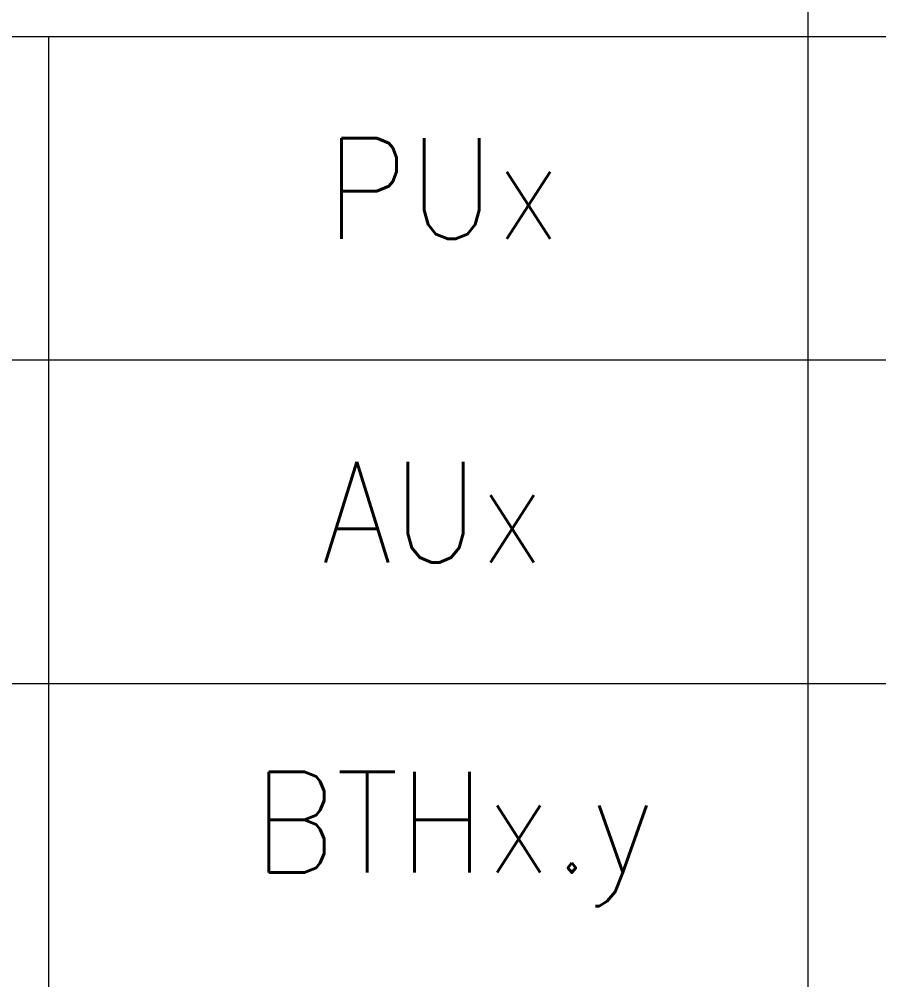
# Model space of a CAD drawing. Header units: millimetres. Extents: x 0 to 420, y 0 to 297.
# Drawn here: x 16.75 to 33.29, y 33.2 to 51.68 of the extents above; entities that cross this region are included whole.
import ezdxf

# ---------------------------------------------------------------- set-up
doc = ezdxf.new("R2010")
doc.units = ezdxf.units.MM
doc.styles.get("Standard").update_dxf_attribs({"font": 'STANDARD'})

msp = doc.modelspace()

# ---------------------------------------------------------------- linework, layer by layer
at = {"color": 7, "lineweight": 0}
for points in [[(31.919333, 58.547), (31.919333, 1.735667)], [(7.239, 51.350333), (121.708333, 51.350333)], [(17.314333, 51.350333), (17.314333, 1.735667)], [(7.239, 45.127333), (121.708333, 45.127333)], [(7.239, 38.904333), (121.708333, 38.904333)]]:
    msp.add_lwpolyline(points, dxfattribs=at)

# ---------------------------------------------------------------- texts
at = {"color": 7, "char_height": 1.937762, "attachment_point": 1}
for s, insert, width in [('PUx', (22.648335, 49.393435), 4.30613778), ('AUx', (22.563668, 43.170421), 4.52144467), ('BTHx.y', (21.251334, 37.201432), 8.18166178)]:
    msp.add_mtext(s, dxfattribs=dict(at, insert=insert, width=width))

doc.saveas('drawing.dxf')
